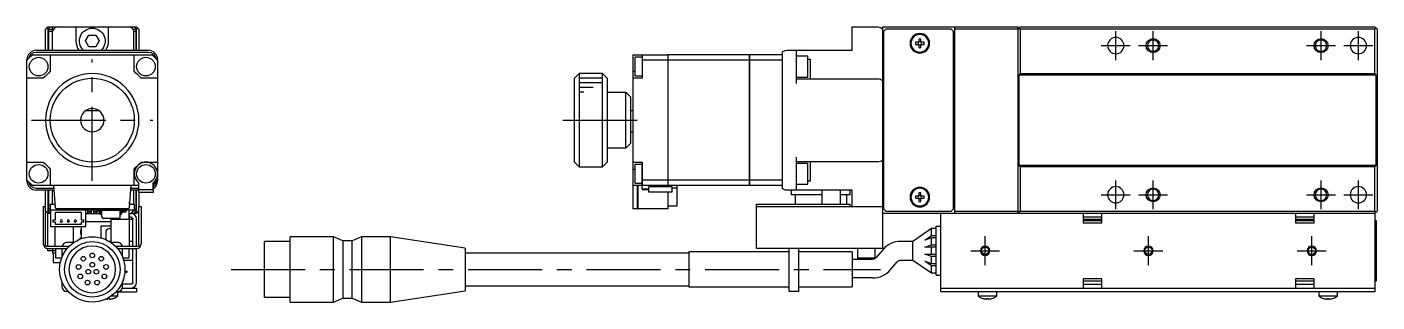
# Model space of a CAD drawing. Extents: x -1 to 601, y -8 to 178.
# Drawn here: x 311.7 to 601.1, y 65.3 to 124.3 of the extents above; entities that cross this region are included whole.
import ezdxf

# ---------------------------------------------------------------- set-up
doc = ezdxf.new("R2010")
doc.units = 0
doc.header["$LTSCALE"] = 0.5
doc.linetypes.add('CENTER', pattern=[50.8, 31.75, -6.35, 6.35, -6.35])
for name, color, linetype in [('MSM_CENTER', 1, 'CENTER'), ('MSM_CONTINUOUS', 7, 'CONTINUOUS'), ('MSM_NARROW', 5, 'CONTINUOUS')]:
    doc.layers.add(name, color=color, linetype=linetype)

msp = doc.modelspace()

# ---------------------------------------------------------------- linework, layer by layer
at = {"layer": 'MSM_CENTER'}
for p, q in [((545.11, 117.24), (545.11, 123.44)), ((553.11, 117.24), (553.11, 123.44)), ((589.11, 117.24), (589.11, 123.44)), ((597.11, 117.24), (597.11, 123.44)), ((542.01, 120.34), (548.21, 120.34)), ((550.01, 120.34), (556.21, 120.34)), ((586.01, 120.34), (592.21, 120.34)), ((594.01, 120.34), (600.21, 120.34)), ((325.71, 91.34), (325.71, 117.34)), ((312.71, 104.34), (338.71, 104.34)), ((426.61, 104.34), (444.61, 104.34)), ((545.11, 85.24), (545.11, 91.44)), ((553.11, 85.24), (553.11, 91.44)), ((589.11, 85.24), (589.11, 91.44)), ((597.11, 85.24), (597.11, 91.44)), ((542.01, 88.34), (548.21, 88.34)), ((550.01, 88.34), (556.21, 88.34)), ((586.01, 88.34), (592.21, 88.34)), ((594.01, 88.34), (600.21, 88.34)), ((517.11, 73.24), (517.11, 79.44)), ((552.11, 73.24), (552.11, 79.44)), ((587.11, 73.24), (587.11, 79.44)), ((514.01, 76.34), (520.21, 76.34)), ((549.01, 76.34), (555.21, 76.34)), ((584.01, 76.34), (590.21, 76.34)), ((355.47, 72.34), (494.64, 72.34))]:
    msp.add_line(p, q, dxfattribs=at)
at = {"layer": 'MSM_CONTINUOUS'}
for p, q in [((315.71, 123.84), (316.21, 124.34)), ((315.71, 119.34), (315.71, 123.84)), ((316.21, 123.84), (315.96, 124.09)), ((316.71, 124.34), (316.21, 123.84)), ((316.21, 124.34), (335.21, 124.34)), ((316.21, 123.84), (316.21, 119.34)), ((316.41, 119.34), (316.41, 123.84)), ((316.41, 123.84), (317.21, 123.84)), ((317.21, 123.34), (316.41, 123.34)), ((317.21, 123.34), (317.21, 124.34)), ((317.21, 119.34), (317.21, 123.34)), ((322.21, 124.34), (322.21, 121.34)), ((324.27, 121.34), (324.99, 122.59)), ((324.99, 122.59), (326.44, 122.59)), ((326.44, 122.59), (327.16, 121.34)), ((329.21, 121.34), (329.21, 124.34)), ((334.21, 124.14), (334.21, 124.34)), ((334.48, 123.84), (335.01, 123.84)), ((335.01, 123.34), (334.61, 123.34)), ((334.61, 119.34), (334.61, 123.34)), ((335.21, 123.84), (334.71, 124.34)), ((335.01, 123.84), (335.01, 119.34)), ((335.21, 124.34), (335.46, 124.09)), ((335.46, 124.09), (335.21, 123.84)), ((335.21, 119.34), (335.21, 123.84)), ((335.46, 124.09), (335.71, 123.84)), ((335.71, 123.84), (335.71, 119.34)), ((488.61, 119.34), (488.61, 124.34)), ((488.61, 124.34), (494.11, 124.34)), ((495.11, 124.34), (495.11, 76.84)), ((495.11, 124.34), (524.11, 124.34)), ((495.81, 123.84), (495.31, 123.34)), ((495.31, 123.34), (495.31, 85.34)), ((509.81, 123.84), (495.81, 123.84)), ((502.87, 121.76), (502.87, 121.08)), ((503.35, 121.08), (503.35, 121.76)), ((510.31, 123.34), (509.81, 123.84)), ((510.31, 85.34), (510.31, 123.34)), ((510.61, 84.34), (510.61, 124.34)), ((524.11, 123.84), (510.61, 123.84)), ((524.11, 124.34), (524.11, 84.34)), ((524.61, 124.34), (524.11, 123.84)), ((524.36, 124.09), (524.61, 123.84)), ((524.61, 124.34), (600.61, 124.34)), ((524.61, 123.84), (524.61, 114.34)), ((600.61, 123.84), (524.61, 123.84)), ((600.86, 124.09), (600.61, 124.34)), ((600.61, 123.84), (600.86, 124.09)), ((600.61, 114.34), (600.61, 123.84)), ((601.11, 123.84), (600.86, 124.09)), ((601.11, 123.84), (601.11, 84.84)), ((313.71, 119.34), (337.71, 119.34)), ((313.71, 118.96), (337.71, 118.96)), ((324.99, 120.09), (324.27, 121.34)), ((326.44, 120.09), (324.99, 120.09)), ((327.16, 121.34), (326.44, 120.09)), ((473.61, 118.96), (473.61, 89.72)), ((474.61, 119.34), (488.61, 119.34)), ((476.61, 119.34), (476.61, 112.24)), ((502.87, 121.08), (502.19, 121.08)), ((502.19, 120.6), (502.87, 120.6)), ((502.87, 120.6), (502.87, 119.92)), ((504.03, 121.08), (503.35, 121.08)), ((503.35, 119.92), (503.35, 120.6)), ((503.35, 120.6), (504.03, 120.6)), ((311.71, 91.34), (311.71, 117.34)), ((312.87, 118.34), (338.56, 118.34)), ((316.71, 118.34), (316.71, 114.84)), ((334.71, 114.84), (334.71, 118.34)), ((339.71, 117.34), (339.71, 91.34)), ((441.61, 118.34), (449.11, 118.34)), ((441.61, 118.34), (441.61, 85.34)), ((442.11, 113.84), (442.11, 117.84)), ((443.61, 117.84), (442.11, 117.84)), ((443.61, 118.34), (443.61, 113.34)), ((449.11, 117.19), (443.61, 117.19)), ((449.11, 118.34), (449.11, 90.04)), ((449.11, 118.33), (449.12, 118.33)), ((449.11, 117.18), (449.12, 117.18)), ((466.61, 118.34), (449.12, 118.34)), ((449.12, 118.34), (449.12, 90.04)), ((466.61, 117.19), (449.12, 117.19)), ((466.61, 90.34), (466.61, 118.34)), ((466.61, 118.33), (466.62, 118.33)), ((466.61, 117.18), (466.62, 117.18)), ((466.62, 118.34), (466.62, 90.34)), ((473.61, 118.34), (466.62, 118.34)), ((473.61, 117.19), (466.62, 117.19)), ((479.11, 118.09), (476.61, 118.09)), ((479.11, 113.59), (479.11, 118.09)), ((479.11, 117.42), (479.61, 117.42)), ((479.61, 117.42), (479.61, 113.24)), ((495.31, 118.59), (495.11, 118.59)), ((510.61, 118.59), (510.31, 118.59)), ((510.61, 118.09), (510.31, 118.09)), ((315.21, 113.34), (311.71, 113.34)), ((339.71, 113.34), (336.21, 113.34)), ((430.11, 114.34), (429.11, 113.34)), ((429.11, 95.34), (429.11, 113.34)), ((430.11, 114.34), (430.11, 94.34)), ((435.11, 114.34), (430.11, 114.34)), ((435.11, 94.34), (435.11, 114.34)), ((436.11, 113.34), (435.11, 114.34)), ((436.11, 113.34), (436.11, 95.34)), ((441.61, 114.84), (442.11, 114.84)), ((443.61, 113.34), (441.61, 113.34)), ((442.11, 113.84), (443.61, 113.84)), ((476.61, 113.59), (479.11, 113.59)), ((476.61, 113.24), (494.11, 113.24)), ((495.31, 114.34), (495.11, 114.34)), ((495.31, 113.34), (495.11, 113.34)), ((524.61, 114.34), (524.31, 114.04)), ((600.91, 114.04), (524.31, 114.04)), ((524.31, 114.04), (524.31, 94.64)), ((524.61, 114.34), (600.61, 114.34)), ((600.91, 114.04), (600.61, 114.34)), ((600.91, 94.64), (600.91, 114.04)), ((436.11, 110.34), (440.11, 110.34)), ((440.11, 98.34), (440.11, 110.34)), ((441.11, 109.34), (440.11, 110.34)), ((495.31, 111.84), (495.11, 111.84)), ((510.31, 112.59), (510.61, 112.59)), ((441.11, 109.34), (441.11, 99.34)), ((510.41, 109.34), (510.31, 109.34)), ((510.41, 99.34), (510.41, 109.34)), ((510.61, 109.14), (510.41, 109.34)), ((327.21, 106.34), (324.21, 106.34)), ((441.61, 106.34), (441.11, 106.34)), ((441.11, 101.84), (441.61, 101.84)), ((440.11, 98.34), (441.11, 99.34)), ((510.31, 99.34), (510.41, 99.34)), ((510.41, 99.34), (510.61, 99.54)), ((440.11, 98.34), (436.11, 98.34)), ((476.61, 96.44), (476.61, 89.34)), ((495.11, 96.84), (495.31, 96.84)), ((510.61, 96.09), (510.31, 96.09)), ((311.71, 95.34), (315.21, 95.34)), ((316.71, 93.84), (316.71, 90.34)), ((334.71, 90.34), (334.71, 93.84)), ((336.21, 95.34), (339.71, 95.34)), ((429.11, 95.34), (430.11, 94.34)), ((430.11, 94.34), (435.11, 94.34)), ((435.11, 94.34), (436.11, 95.34)), ((441.61, 95.34), (443.61, 95.34)), ((441.61, 93.84), (442.11, 93.84)), ((442.11, 90.84), (442.11, 94.84)), ((443.51, 94.84), (442.11, 94.84)), ((443.51, 95.34), (443.51, 89.74)), ((443.61, 95.34), (443.61, 92.84)), ((443.61, 92.84), (443.61, 91.5)), ((443.61, 92.84), (443.61, 90.34)), ((494.11, 95.44), (476.61, 95.44)), ((479.11, 95.09), (476.61, 95.09)), ((479.11, 90.59), (479.11, 95.09)), ((479.61, 95.44), (479.61, 91.26)), ((495.31, 95.34), (495.11, 95.34)), ((495.11, 94.34), (495.31, 94.34)), ((524.31, 94.64), (524.61, 94.34)), ((600.91, 94.64), (524.31, 94.64)), ((524.61, 94.34), (524.61, 84.84)), ((600.61, 94.34), (524.61, 94.34)), ((600.61, 94.34), (600.91, 94.64)), ((600.61, 84.84), (600.61, 94.34)), ((335.71, 90.34), (312.87, 90.34)), ((317.51, 89.72), (313.71, 89.72)), ((317.79, 85.62), (317.46, 90.34)), ((333.96, 90.34), (333.63, 85.62)), ((335.61, 89.72), (333.92, 89.72)), ((335.61, 90.04), (335.61, 88.94)), ((335.71, 90.04), (335.61, 90.04)), ((335.71, 89.44), (335.71, 90.84)), ((338.71, 90.84), (338.71, 89.44)), ((338.81, 90.04), (338.71, 90.04)), ((338.81, 88.94), (338.81, 90.04)), ((443.51, 90.34), (441.61, 90.34)), ((442.11, 90.84), (443.61, 90.84)), ((442.61, 85.34), (442.61, 90.34)), ((442.62, 90.34), (442.62, 85.34)), ((449.11, 91.5), (443.61, 91.5)), ((443.61, 90.48), (443.61, 90.84)), ((443.61, 89.74), (443.61, 90.48)), ((449.11, 90.34), (443.61, 90.34)), ((450.01, 90.04), (445.01, 90.04)), ((445.01, 88.94), (445.01, 90.04)), ((449.11, 91.5), (449.12, 91.5)), ((449.11, 90.35), (449.12, 90.35)), ((466.61, 91.5), (449.12, 91.5)), ((466.61, 90.34), (449.12, 90.34)), ((450.01, 88.94), (450.01, 90.04)), ((450.01, 89.84), (451.11, 89.84)), ((451.11, 85.94), (451.11, 90.34)), ((466.61, 91.5), (466.62, 91.5)), ((466.61, 90.35), (466.62, 90.35)), ((473.61, 91.5), (466.62, 91.5)), ((473.61, 90.34), (466.62, 90.34)), ((476.61, 90.59), (479.11, 90.59)), ((479.61, 91.26), (479.11, 91.26)), ((495.11, 90.09), (495.31, 90.09)), ((510.31, 90.59), (510.61, 90.59)), ((510.31, 90.09), (510.61, 90.09)), ((317.53, 89.34), (313.71, 89.34)), ((315.71, 85.84), (315.71, 89.34)), ((316.21, 89.34), (316.21, 84.84)), ((316.41, 84.84), (316.41, 89.34)), ((317.21, 86.34), (317.21, 89.34)), ((335.61, 89.34), (333.89, 89.34)), ((334.61, 86.34), (334.61, 89.34)), ((335.01, 89.34), (335.01, 84.84)), ((335.21, 84.84), (335.21, 89.34)), ((335.61, 88.94), (338.81, 88.94)), ((338.71, 89.44), (335.71, 89.44)), ((335.71, 88.94), (335.71, 85.84)), ((445.01, 89.54), (443.81, 89.54)), ((445.01, 89.44), (443.81, 89.44)), ((450.01, 88.94), (445.01, 88.94)), ((449.11, 88.94), (449.11, 85.34)), ((449.12, 88.94), (449.12, 86.34)), ((488.61, 89.34), (474.61, 89.34)), ((475.61, 88.34), (475.61, 89.34)), ((482.11, 88.34), (475.61, 88.34)), ((476.36, 88.34), (476.36, 86.34)), ((482.11, 89.34), (482.11, 86.34)), ((486.11, 86.34), (486.11, 89.34)), ((488.11, 88.34), (486.11, 88.34)), ((487.36, 88.34), (487.36, 86.34)), ((488.11, 89.34), (488.11, 88.34)), ((488.61, 85.84), (488.61, 89.34)), ((502.87, 88.08), (502.19, 88.08)), ((502.19, 87.6), (502.87, 87.6)), ((502.87, 88.76), (502.87, 88.08)), ((502.87, 87.6), (502.87, 86.92)), ((503.35, 88.08), (503.35, 88.76)), ((504.03, 88.08), (503.35, 88.08)), ((503.35, 86.92), (503.35, 87.6)), ((503.35, 87.6), (504.03, 87.6)), ((315.21, 85.84), (315.21, 77.84)), ((315.21, 85.84), (315.71, 85.84)), ((315.71, 77.54), (315.71, 85.84)), ((316.21, 84.34), (315.71, 84.84)), ((315.96, 84.59), (316.21, 84.84)), ((316.21, 84.84), (316.71, 84.34)), ((316.79, 84.34), (316.21, 84.34)), ((316.21, 77.34), (316.21, 84.34)), ((316.41, 85.34), (316.71, 85.34)), ((316.79, 84.84), (316.41, 84.84)), ((316.71, 86.34), (316.71, 85.14)), ((316.71, 86.34), (317.74, 86.34)), ((316.71, 85.14), (334.71, 85.14)), ((316.79, 81.44), (316.79, 85.14)), ((317.71, 86.77), (317.71, 86.34)), ((317.79, 84.64), (323.29, 84.64)), ((317.79, 82.99), (317.79, 84.64)), ((333.33, 85.34), (318.09, 85.34)), ((323.29, 84.64), (323.29, 82.99)), ((324.29, 81.44), (324.29, 85.14)), ((324.29, 84.34), (327.31, 84.34)), ((324.71, 85.14), (324.71, 84.34)), ((325.46, 84.72), (324.71, 84.72)), ((325.46, 84.59), (324.71, 84.59)), ((325.46, 85.14), (325.46, 84.34)), ((325.96, 85.14), (325.96, 84.34)), ((326.71, 84.72), (325.96, 84.72)), ((326.71, 84.59), (325.96, 84.59)), ((326.67, 84.91), (326.67, 85.14)), ((326.67, 84.91), (327.18, 84.91)), ((326.71, 84.91), (326.71, 84.34)), ((326.92, 84.91), (326.92, 85.14)), ((326.98, 84.91), (326.98, 85.14)), ((327.21, 85.14), (327.21, 85.14)), ((327.21, 84.9), (327.21, 84.34)), ((327.28, 84.72), (327.21, 84.72)), ((327.28, 84.59), (327.21, 84.59)), ((327.28, 84.81), (327.28, 84.48)), ((327.51, 84.48), (327.51, 84.81)), ((327.72, 84.72), (327.51, 84.72)), ((327.72, 84.59), (327.51, 84.59)), ((327.61, 84.38), (327.72, 84.38)), ((327.61, 84.15), (327.72, 84.15)), ((327.72, 83.68), (327.72, 84.94)), ((327.82, 85.04), (331.52, 85.04)), ((328.4, 85.14), (328.4, 85.04)), ((329.21, 85.14), (329.21, 85.04)), ((329.81, 85.14), (329.81, 85.04)), ((329.94, 85.14), (329.94, 85.04)), ((331.62, 84.94), (331.62, 83.36)), ((331.83, 84.59), (331.62, 84.59)), ((331.62, 84.38), (331.73, 84.38)), ((331.62, 84.15), (331.73, 84.15)), ((331.83, 84.48), (331.83, 84.81)), ((331.94, 85.14), (331.94, 85.06)), ((332.06, 84.81), (332.06, 84.48)), ((332.89, 84.59), (332.06, 84.59)), ((332.16, 84.91), (332.67, 84.91)), ((332.35, 85.14), (332.35, 84.91)), ((332.42, 85.14), (332.42, 84.91)), ((332.67, 85.14), (332.67, 84.91)), ((332.89, 85.14), (332.89, 84.59)), ((333.61, 83.14), (333.61, 85.14)), ((333.68, 86.34), (334.71, 86.34)), ((333.71, 86.34), (333.71, 86.77)), ((333.71, 84.34), (334.21, 84.34)), ((333.71, 77.34), (333.71, 84.34)), ((334.21, 84.34), (334.21, 84.54)), ((335.21, 84.34), (334.21, 84.34)), ((335.01, 84.84), (334.48, 84.84)), ((334.71, 86.34), (334.71, 85.14)), ((334.71, 85.34), (335.01, 85.34)), ((334.71, 84.34), (335.21, 84.84)), ((335.21, 84.84), (335.46, 84.59)), ((335.71, 84.84), (335.21, 84.34)), ((335.71, 77.54), (335.71, 85.84)), ((335.71, 85.84), (336.21, 85.84)), ((336.21, 85.84), (336.21, 77.84)), ((442.61, 85.34), (441.61, 85.34)), ((442.61, 85.35), (442.62, 85.35)), ((449.11, 85.34), (442.62, 85.34)), ((449.12, 86.34), (449.11, 86.34)), ((449.11, 85.94), (451.11, 85.94)), ((468.11, 86.34), (488.11, 86.34)), ((468.11, 76.84), (468.11, 86.34)), ((468.11, 85.84), (495.11, 85.84)), ((488.11, 86.34), (488.11, 85.84)), ((600.61, 84.34), (495.11, 84.34)), ((495.31, 85.34), (495.81, 84.84)), ((495.81, 84.84), (509.81, 84.84)), ((507.61, 67.54), (507.61, 84.34)), ((509.81, 84.84), (510.31, 85.34)), ((510.61, 84.84), (524.11, 84.84)), ((524.11, 84.84), (524.36, 84.59)), ((524.61, 84.84), (524.36, 84.59)), ((524.36, 84.59), (524.61, 84.34)), ((524.61, 84.84), (600.61, 84.84)), ((538.11, 84.34), (538.11, 82.34)), ((542.11, 82.34), (542.11, 84.34)), ((583.61, 84.34), (583.61, 82.34)), ((587.61, 82.34), (587.61, 84.34)), ((600.86, 84.59), (600.61, 84.84)), ((600.61, 84.34), (600.86, 84.59)), ((600.61, 84.34), (600.61, 67.54)), ((600.86, 84.59), (601.11, 84.84)), ((324.29, 81.44), (316.79, 81.44)), ((317.29, 82.49), (317.29, 82.99)), ((317.29, 82.99), (317.79, 82.99)), ((317.79, 82.49), (317.29, 82.49)), ((317.71, 81.44), (317.71, 77.34)), ((317.79, 81.94), (317.79, 82.49)), ((323.29, 81.94), (317.79, 81.94)), ((321.71, 78.09), (321.71, 81.44)), ((323.29, 82.99), (323.79, 82.99)), ((323.79, 82.49), (323.29, 82.49)), ((323.29, 82.49), (323.29, 81.94)), ((323.31, 81.44), (323.31, 79.09)), ((323.79, 82.99), (323.79, 82.49)), ((324.29, 82.59), (329.71, 82.59)), ((327.51, 81.59), (327.51, 79.11)), ((329.71, 81.59), (327.51, 81.59)), ((328.07, 83.29), (327.75, 83.61)), ((331.52, 83.26), (328.14, 83.26)), ((329.71, 83.26), (329.71, 78.09)), ((329.81, 83.26), (329.81, 83.14)), ((329.81, 83.14), (333.61, 83.14)), ((334.01, 83.54), (333.71, 83.54)), ((334.21, 83.04), (333.71, 83.04)), ((334.21, 83.04), (334.21, 83.49)), ((334.41, 77.34), (334.41, 83.14)), ((335.21, 77.34), (335.21, 83.14)), ((505.61, 81.09), (501.61, 78.34)), ((505.61, 79.59), (505.61, 81.09)), ((506.61, 81.09), (505.61, 81.09)), ((506.61, 81.59), (507.61, 81.59)), ((506.61, 71.09), (506.61, 81.59)), ((539.05, 83.54), (538.11, 83.54)), ((542.11, 83.04), (538.11, 83.04)), ((538.11, 82.84), (542.11, 82.84)), ((538.11, 82.34), (542.11, 82.34)), ((541.16, 83.54), (539.05, 83.54)), ((542.11, 83.54), (541.16, 83.54)), ((541.61, 82.84), (541.61, 83.04)), ((584.55, 83.54), (583.61, 83.54)), ((587.61, 83.04), (583.61, 83.04)), ((583.61, 82.84), (587.61, 82.84)), ((583.61, 82.34), (587.61, 82.34)), ((586.66, 83.54), (584.55, 83.54)), ((587.61, 83.54), (586.66, 83.54)), ((600.61, 82.84), (600.91, 82.84)), ((600.91, 82.84), (600.91, 69.84)), ((323.31, 80.79), (323.21, 80.79)), ((323.21, 80.79), (323.21, 79.89)), ((323.31, 80.42), (323.21, 80.42)), ((323.31, 80.27), (323.21, 80.27)), ((323.31, 79.89), (323.21, 79.89)), ((323.21, 79.09), (323.31, 79.09)), ((323.21, 78.88), (323.21, 79.09)), ((328.61, 80.34), (328.61, 78.71)), ((334.41, 78.34), (333.71, 78.34)), ((362.61, 66.39), (362.61, 78.29)), ((368.11, 78.29), (362.61, 78.29)), ((368.11, 65.34), (368.11, 79.34)), ((377.41, 79.34), (368.11, 79.34)), ((377.41, 65.34), (377.41, 79.34)), ((379.41, 78.49), (377.41, 79.34)), ((379.41, 78.49), (379.41, 66.19)), ((381.41, 78.49), (379.41, 78.49)), ((383.41, 79.34), (381.41, 78.49)), ((381.41, 66.19), (381.41, 78.49)), ((383.41, 79.34), (383.41, 65.34)), ((389.61, 79.34), (383.41, 79.34)), ((389.61, 65.34), (389.61, 79.34)), ((405.61, 76.91), (389.61, 79.34)), ((501.61, 78.34), (499.01, 78.34)), ((501.61, 74.34), (501.61, 78.34)), ((504.15, 78.59), (505.61, 79.59)), ((505.61, 79.09), (504.15, 78.59)), ((505.61, 79.59), (506.61, 79.59)), ((505.61, 77.59), (505.61, 79.09)), ((506.61, 79.09), (505.61, 79.09)), ((315.91, 77.34), (320.81, 77.34)), ((316.21, 76.84), (320.35, 76.84)), ((316.21, 76.34), (316.21, 76.84)), ((317.81, 76.34), (316.21, 76.34)), ((317.21, 76.84), (317.21, 76.34)), ((317.21, 76.34), (317.21, 75.84)), ((317.81, 75.84), (317.21, 75.84)), ((317.81, 75.84), (317.21, 75.84)), ((317.31, 75.84), (317.31, 73.84)), ((317.81, 76.84), (317.81, 74.84)), ((319.21, 76.84), (319.21, 74.94)), ((321.72, 78.09), (320.21, 78.09)), ((320.21, 76.67), (320.21, 76.84)), ((331.21, 78.09), (329.71, 78.09)), ((330.61, 77.34), (335.51, 77.34)), ((331.08, 76.84), (335.21, 76.84)), ((331.21, 76.84), (331.21, 76.67)), ((332.21, 74.94), (332.21, 76.84)), ((333.61, 74.84), (333.61, 76.84)), ((334.41, 69.54), (334.41, 76.84)), ((335.21, 69.54), (335.21, 76.84)), ((405.61, 76.91), (405.61, 67.77)), ((453.61, 75.84), (405.61, 75.84)), ((453.61, 76.09), (453.61, 68.59)), ((475.11, 76.09), (453.61, 76.09)), ((495.11, 76.84), (468.11, 76.84)), ((475.11, 67.59), (475.11, 76.84)), ((477.11, 76.84), (477.11, 67.59)), ((488.61, 76.09), (477.11, 76.09)), ((488.61, 76.09), (488.61, 68.59)), ((489.71, 76.84), (489.71, 74.84)), ((493.51, 74.84), (493.51, 76.84)), ((495.18, 76.55), (493.76, 74.87)), ((504.15, 77.09), (505.61, 77.59)), ((506.61, 77.09), (504.15, 77.09)), ((504.15, 75.59), (506.61, 75.59)), ((505.61, 75.09), (504.15, 75.59)), ((505.61, 77.59), (506.61, 77.59)), ((505.61, 75.59), (505.61, 77.09)), ((317.31, 73.84), (318.88, 73.84)), ((317.81, 74.84), (319.18, 74.84)), ((332.25, 74.84), (333.61, 74.84)), ((332.41, 74.37), (332.41, 74.84)), ((332.42, 74.34), (334.41, 74.34)), ((488.61, 74.51), (492.99, 74.51)), ((489.71, 74.84), (493.51, 74.84)), ((496.82, 72.3), (498.24, 73.98)), ((499.01, 74.34), (501.61, 74.34)), ((501.61, 74.34), (505.61, 71.59)), ((504.15, 74.09), (505.61, 73.59)), ((505.61, 73.09), (504.15, 74.09)), ((505.61, 73.59), (505.61, 75.09)), ((506.61, 75.09), (505.61, 75.09)), ((505.61, 73.59), (506.61, 73.59)), ((505.61, 71.59), (505.61, 73.09)), ((506.61, 73.09), (505.61, 73.09)), ((319.21, 69.74), (319.21, 68.59)), ((332.21, 68.59), (332.21, 69.74)), ((332.41, 69.84), (332.25, 69.84)), ((332.41, 69.84), (332.41, 70.31)), ((332.69, 71.72), (333.21, 71.72)), ((332.7, 71.97), (333.21, 71.97)), ((333.21, 71.72), (333.21, 71.97)), ((492.99, 70.51), (488.61, 70.51)), ((505.61, 71.59), (506.61, 71.59)), ((506.61, 71.09), (507.61, 71.09)), ((542.11, 70.34), (538.11, 70.34)), ((538.11, 70.34), (538.11, 68.34)), ((542.11, 69.84), (538.11, 69.84)), ((542.11, 68.34), (542.11, 70.34)), ((587.61, 70.34), (583.61, 70.34)), ((583.61, 70.34), (583.61, 68.34)), ((587.61, 69.84), (583.61, 69.84)), ((587.61, 68.34), (587.61, 70.34)), ((600.91, 69.84), (600.61, 69.84)), ((320.57, 67.59), (320.21, 67.59)), ((329.78, 66.64), (331.21, 66.64)), ((330.81, 67.54), (335.21, 67.54)), ((331.21, 67.59), (330.86, 67.59)), ((331.21, 66.64), (331.21, 67.54)), ((332.18, 68.34), (335.21, 68.34)), ((334.01, 69.14), (332.21, 69.14)), ((335.21, 68.34), (335.21, 67.54)), ((389.61, 65.34), (405.61, 67.77)), ((405.61, 68.84), (453.61, 68.84)), ((453.61, 68.59), (475.11, 68.59)), ((477.11, 67.59), (475.11, 67.59)), ((477.11, 68.59), (488.61, 68.59)), ((507.61, 68.34), (600.61, 68.34)), ((600.61, 67.54), (507.61, 67.54)), ((515.61, 67.54), (515.61, 66.64)), ((515.61, 66.64), (519.61, 66.64)), ((519.61, 66.64), (519.61, 67.54)), ((538.11, 69.14), (542.11, 69.14)), ((583.61, 69.14), (587.61, 69.14)), ((588.61, 67.54), (588.61, 66.64)), ((588.61, 66.64), (592.61, 66.64)), ((592.61, 66.64), (592.61, 67.54)), ((329.01, 66.09), (329.41, 66.09)), ((329.01, 65.95), (329.01, 66.09)), ((329.41, 66.09), (329.41, 65.95)), ((330.14, 66.09), (330.16, 66.09)), ((362.61, 66.39), (368.11, 66.39)), ((368.11, 65.34), (377.41, 65.34)), ((377.41, 65.34), (379.41, 66.19)), ((379.41, 66.19), (381.41, 66.19)), ((381.41, 66.19), (383.41, 65.34)), ((383.41, 65.34), (389.61, 65.34)), ((516.66, 66.09), (516.68, 66.09)), ((517.41, 66.09), (517.81, 66.09)), ((517.41, 65.95), (517.41, 66.09)), ((517.81, 66.09), (517.81, 65.95)), ((518.54, 66.09), (518.56, 66.09)), ((589.66, 66.09), (589.68, 66.09)), ((590.41, 66.09), (590.81, 66.09)), ((590.41, 65.95), (590.41, 66.09)), ((590.81, 66.09), (590.81, 65.95)), ((591.54, 66.09), (591.56, 66.09))]:
    msp.add_line(p, q, dxfattribs=at)
at = {"layer": 'MSM_CONTINUOUS', "extrusion": (0, 0, -1)}
for centre, radius in [((-503.11, 120.84), 2.1), ((-503.11, 120.84), 1.9), ((-545.11, 120.34), 1.75), ((-553.11, 120.34), 1.23), ((-589.11, 120.34), 1.23), ((-597.11, 120.34), 1.75), ((-325.71, 104.34), 10), ((-325.71, 104.34), 2.5), ((-503.11, 87.84), 2.1), ((-503.11, 87.84), 1.9), ((-545.11, 88.34), 1.75), ((-597.11, 88.34), 1.75), ((-553.11, 88.34), 1.23), ((-589.11, 88.34), 1.23), ((-319.04, 82.74), 0.25), ((-320.54, 82.74), 0.25), ((-322.04, 82.74), 0.25), ((-325.71, 72.34), 5)]:
    msp.add_circle(centre, radius, dxfattribs=at)
at = {"layer": 'MSM_CONTINUOUS'}
for centre, radius in [((314.21, 115.84), 2), ((337.21, 115.84), 2), ((325.71, 104.34), 9), ((314.21, 92.84), 2), ((337.21, 92.84), 2), ((325.71, 72.34), 7), ((325.71, 72.34), 5.95), ((325.71, 75.34), 0.5), ((517.11, 76.34), 0.783), ((552.11, 76.34), 0.783), ((587.11, 76.34), 0.783), ((322.76, 72.86), 0.5), ((323.79, 74.64), 0.5), ((325.71, 73.34), 0.5), ((327.64, 74.64), 0.5), ((328.67, 72.86), 0.5), ((323.12, 70.84), 0.5), ((324.69, 69.52), 0.5), ((324.85, 71.84), 0.5), ((326.58, 71.84), 0.5), ((326.74, 69.52), 0.5), ((328.31, 70.84), 0.5)]:
    msp.add_circle(centre, radius, dxfattribs=at)
for centre, radius, start, end in [((318.21, 123.34), 1, 90, 180), ((333.61, 123.34), 1, 0, 90), ((503.11, 120.84), 0.95, 75.3667, 104.6333), ((313.71, 117.34), 2, 90, 180), ((325.71, 121.34), 3.5, 180, 214.8499), ((325.71, 121.34), 3.5, 325.1501, 0), ((337.71, 117.34), 2, 0, 90), ((503.11, 120.84), 0.95, 165.3667, 194.6333), ((503.11, 120.84), 0.365, 138.8496, 221.1504), ((503.11, 120.84), 0.365, 48.8496, 131.1504), ((503.11, 120.84), 0.365, 228.8496, 311.1504), ((503.11, 120.84), 0.95, 255.3667, 284.6333), ((503.11, 120.84), 0.365, 318.8496, 41.1504), ((503.11, 120.84), 0.95, 345.3667, 14.6333), ((494.11, 96.94), 1.5, 270, 311.8103), ((337.21, 92.84), 2.5, 306.8699, 233.1301), ((313.71, 91.34), 2, 180, 270), ((337.71, 91.34), 2, 303.367, 0), ((443.81, 89.74), 0.3, 180, 270), ((503.11, 87.84), 0.95, 165.3667, 194.6333), ((503.11, 87.84), 0.365, 138.8496, 221.1504), ((503.11, 87.84), 0.95, 75.3667, 104.6333), ((503.11, 87.84), 0.365, 48.8496, 131.1504), ((503.11, 87.84), 0.365, 228.8496, 311.1504), ((503.11, 87.84), 0.95, 255.3667, 284.6333), ((503.11, 87.84), 0.365, 318.8496, 41.1504), ((503.11, 87.84), 0.95, 345.3667, 14.6333), ((327.18, 84.81), 0.33, 0, 90), ((327.61, 84.48), 0.33, 180, 270), ((327.82, 84.94), 0.1, 90, 180), ((331.52, 84.94), 0.1, 0, 90), ((331.73, 84.48), 0.33, 270, 0), ((332.16, 84.81), 0.33, 90, 180), ((333.61, 85.34), 1, 270, 348.463), ((334.01, 83.14), 1.2, 0, 90), ((327.82, 83.68), 0.1, 180, 225), ((328.14, 83.36), 0.1, 225, 270), ((329.36, 80.34), 0.75, 62.1818, 180), ((331.52, 83.36), 0.1, 270, 0), ((329.36, 76.34), 2, 79.9213, 91.2507), ((499.01, 73.34), 5, 90, 140), ((316.21, 77.84), 1, 180, 270), ((320.21, 77.09), 1, 90, 165.5225), ((331.21, 77.09), 1, 14.4775, 90), ((335.21, 77.84), 1, 270, 0), ((334.01, 69.54), 1.2, 270, 0), ((492.99, 75.51), 5, 270, 320), ((320.21, 68.59), 1, 180, 270), ((329.21, 69.14), 3.2, 287.27, 308.6822), ((331.21, 68.59), 1, 270, 0), ((517.61, 69.14), 3.2, 231.3178, 252.73), ((517.61, 69.14), 3.2, 287.27, 308.6822), ((590.61, 69.14), 3.2, 231.3178, 252.73), ((590.61, 69.14), 3.2, 287.27, 308.6822), ((329.21, 69.14), 3.19, 260.1406, 266.4096), ((329.21, 69.14), 3.19, 273.5904, 286.9053), ((517.61, 69.14), 3.19, 253.0947, 266.4096), ((517.61, 69.14), 3.19, 273.5904, 286.9053), ((590.61, 69.14), 3.19, 253.0947, 266.4096), ((590.61, 69.14), 3.19, 273.5904, 286.9053)]:
    msp.add_arc(centre, radius, start, end, dxfattribs=at)
at = {"layer": 'MSM_CONTINUOUS', "extrusion": (0, 0, -1)}
for centre, radius, start, end in [((-325.71, 121.34), 2.75, 313.3418, 226.6582), ((-494.11, 122.84), 1.5, 90, 131.8103), ((-313.71, 117.34), 1.62, 9.7265, 90), ((-337.71, 117.34), 1.62, 90, 170.2735), ((-474.61, 117.84), 1.5, 48.1897, 90), ((-325.71, 104.34), 19, 42.5369, 47.4631), ((-325.71, 104.34), 19, 132.5369, 137.4631), ((-302.55, 127.5), 19, 221.7998, 228.2002), ((-348.88, 127.5), 19, 311.7998, 318.2002), ((-494.11, 111.74), 1.5, 90, 131.8103), ((-302.55, 81.18), 19, 131.7998, 138.2002), ((-348.88, 81.18), 19, 41.7998, 48.2002), ((-325.71, 104.34), 19, 312.5369, 317.4631), ((-313.71, 91.34), 1.62, 270, 350.2735), ((-325.71, 104.34), 19, 222.5369, 226.8264), ((-337.71, 91.34), 1.62, 189.7265, 231.8273), ((-443.81, 89.74), 0.2, 270, 0), ((-474.61, 90.84), 1.5, 270, 311.8103), ((-318.09, 85.64), 0.3, 270, 356), ((-327.18, 84.81), 0.1, 90, 180), ((-327.61, 84.48), 0.1, 270, 0), ((-331.73, 84.48), 0.1, 180, 270), ((-332.16, 84.81), 0.1, 0, 90), ((-333.33, 85.64), 0.3, 184, 270), ((-334.01, 83.14), 0.4, 90, 180), ((-315.91, 77.54), 0.2, 270, 0), ((-335.51, 77.54), 0.2, 180, 270), ((-492.99, 75.51), 1, 220, 270), ((-499.01, 73.34), 1, 40, 90), ((-334.01, 69.54), 0.4, 180, 270)]:
    msp.add_arc(centre, radius, start, end, dxfattribs=at)
at = {"layer": 'MSM_NARROW'}
for p, q in [((435.11, 113.34), (430.11, 113.34)), ((435.11, 112.34), (430.11, 112.34)), ((433.11, 111.34), (430.11, 111.34)), ((431.11, 110.34), (430.11, 110.34))]:
    msp.add_line(p, q, dxfattribs=at)
for centre in [(553.11, 120.34), (589.11, 120.34), (553.11, 88.34), (589.11, 88.34)]:
    msp.add_circle(centre, 1.5, dxfattribs=at)
at = {"layer": 'MSM_NARROW', "extrusion": (0, 0, -1)}
for centre in [(-517.11, 76.34), (-552.11, 76.34), (-587.11, 76.34)]:
    msp.add_circle(centre, 1, dxfattribs=at)

doc.saveas('drawing.dxf')
